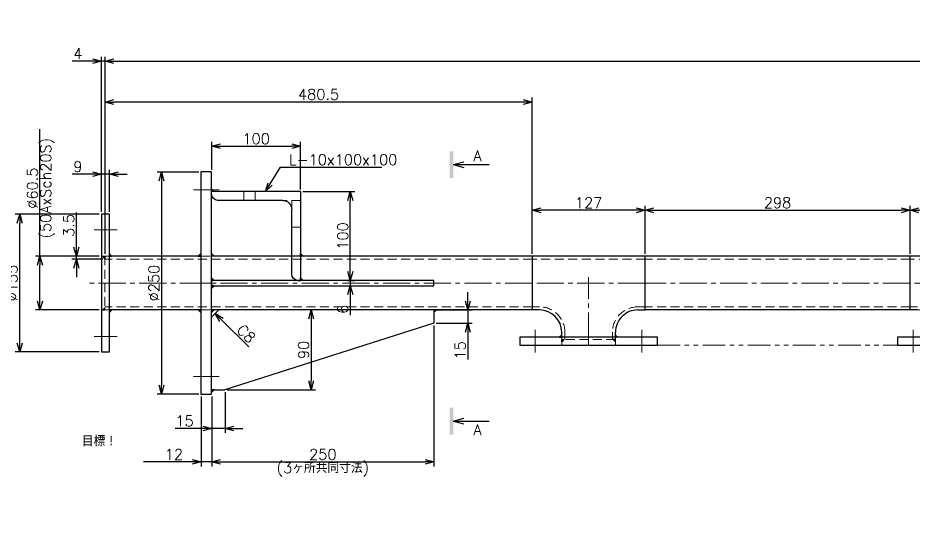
# Model space of a CAD drawing. Header units: millimetres. Extents: x -10 to 7117, y -19 to 2370.
# Drawn here: x 4354 to 5361, y 767 to 1341 of the extents above; entities that cross this region are included whole.
import ezdxf
from ezdxf import colors
from ezdxf.entities.mleader import LeaderData, LeaderLine
from ezdxf.enums import TextEntityAlignment as Align
from ezdxf.math import Vec2, Vec3

# ---------------------------------------------------------------- set-up
doc = ezdxf.new("R2010")
doc.units = ezdxf.units.MM
doc.header["$LTSCALE"] = 1.6
doc.header["$PDMODE"] = 99
doc.header["$PDSIZE"] = 1
for name, pattern in [('CENTER2', [28.575, 19.05, -3.175, 3.175, -3.175]), ('HIDDEN', [9.525, 6.35, -3.175]), ('PHANTOM2', [31.75, 15.875, -3.175, 3.175, -3.175, 3.175, -3.175])]:
    doc.linetypes.add(name, pattern=pattern)
for name, color, linetype, lineweight in [('04_HIDDEN', 2, 'HIDDEN', 13), ('05_CENTER', 4, 'CENTER2', 13), ('06_PHANTOM', 2, 'PHANTOM2', 13), ('08_DIM', 3, 'Continuous', 13)]:
    doc.layers.add(name, color=color, linetype=linetype, lineweight=lineweight)
doc.layers.add('10_DRAFT', color=8, linetype='Continuous', lineweight=0, plot=False)
doc.styles.add('KSS_TXT', font='txt.shx', dxfattribs={"bigfont": 'extfont2.shx'})
doc.styles.get("Standard").update_dxf_attribs({"font": 'txt.shx', "bigfont": 'extfont2.shx'})
doc.dimstyles.new('KSS_DIM', dxfattribs={"dimscale": 4, "dimtxt": 3, "dimasz": 2.5, "dimexe": 1.25, "dimexo": 0.625, "dimtad": 1, "dimdsep": 46, "dimtxsty": 'KSS_TXT', "dimblk": 'OPEN30', "dimcen": 0, "dimazin": 2, "dimtfac": 0.75, "dimtmove": 0, "dimatfit": 3, "dimldrblk": 'OPEN30', "dimfxl": 1.25, "dimtolj": 1, "dimarcsym": 0})

# ---------------------------------------------------------------- blocks, each defined once
blk = doc.blocks.new('AM_BALLOON1')
at = {"transparency": 16777216}
blk.add_circle((0, 0), 5, dxfattribs=at)
blk.add_attdef('B_NUMBER', text='', height=3, dxfattribs=at).set_placement((0, 0), align=Align.MIDDLE_CENTER)
blk = doc.blocks.new('_OPEN')
at = {"color": 0, "linetype": 'ByBlock'}
for p, q in [((-1, 0.17), (0, 0)), ((0, 0), (-1, -0.17)), ((0, 0), (-1, 0))]:
    blk.add_line(p, q, dxfattribs=at)
blk = doc.blocks.new('A$C2B834F33')
at = {"color": 0}
for p, q in [((0, 0), (-100, 0)), ((-100, -3), (-100, 0)), ((0, 0), (0, -100)), ((-93, -10), (-20, -10)), ((-10, -20), (-10, -93)), ((-3, -100), (0, -100))]:
    blk.add_line(p, q, dxfattribs=at)
for centre, radius, start, end in [((-93, -3), 7, 180, 270), ((-20, -20), 10, 0, 90), ((-3, -93), 7, 180, 270)]:
    blk.add_arc(centre, radius, start, end, dxfattribs=at)
blk = doc.blocks.new('A$C26503DA7')
at = {"color": 0}
for p, q in [((-93.8, 60), (-93.8, 55.3)), ((-33.3, 60), (-33.3, 55.3)), ((-127, 30.3), (-127, -30.2)), ((-118.8, 30.3), (-127, 30.3)), ((-8.3, 30.3), (0, 30.3)), ((0, -30.2), (0, 30.3)), ((-127, -30.2), (0, -30.2))]:
    blk.add_line(p, q, dxfattribs=at)
for centre, start, end in [((-118.8, 55.3), 270, 0), ((-8.3, 55.3), 180, 270)]:
    blk.add_arc(centre, 25, start, end, dxfattribs=at)
at = {"layer": '04_HIDDEN'}
for p, q in [((-93.8, 63.5), (-33.3, 63.5)), ((-90.3, 63.5), (-90.3, 55.3)), ((-36.8, 63.5), (-36.8, 55.3)), ((-118.8, 26.8), (-127, 26.8)), ((-8.3, 26.8), (0, 26.8)), ((-127, -26.7), (0, -26.7))]:
    blk.add_line(p, q, dxfattribs=at)
for centre, start, end in [((-118.8, 55.3), 270, 0), ((-8.3, 55.3), 180, 270)]:
    blk.add_arc(centre, 28.5, start, end, dxfattribs=at)
at = {"layer": '05_CENTER'}
for p, q in [((-63.5, 63.5), (-63.5, -6.8)), ((-127, 0), (0, 0))]:
    blk.add_line(p, q, dxfattribs=at)
at = {"layer": '10_DRAFT'}
for p, q in [((-93.8, 60), (-93.8, 63.5)), ((-33.3, 60), (-33.3, 63.5))]:
    blk.add_line(p, q, dxfattribs=at)
blk = doc.blocks.new('A$C321C7B51')
at = {"color": 0}
blk.add_lwpolyline([(10, 77.5), (1, 77.5), (1, -77.5), (10, -77.5)], close=True, dxfattribs=at)
at = {"layer": '04_HIDDEN'}
for p, q in [((10, 30.2), (1, 30.2)), ((10, -30.2), (1, -30.2))]:
    blk.add_line(p, q, dxfattribs=at)
at = {"layer": '05_CENTER'}
for p, q in [((-7.5, 60), (18.3, 60)), ((10, 0), (1, 0)), ((-7.5, -60), (18.3, -60))]:
    blk.add_line(p, q, dxfattribs=at)
blk = doc.blocks.new('_Open30')
at = {"color": 0, "linetype": 'ByBlock', "lineweight": -2}
for p, q in [((-1, 0.27), (0, 0)), ((0, 0), (-1, -0.27)), ((0, 0), (-1, 0))]:
    blk.add_line(p, q, dxfattribs=at)
blk = doc.blocks.new('*D269')
at = {"layer": '08_DIM', "color": 0, "lineweight": -2, "transparency": 16777216}
for p, q in [((4451.8, 1075.4), (4451.8, 1251.4)), ((4932.3, 1075.4), (4932.3, 1251.4)), ((4922.3, 1246.4), (4461.8, 1246.4))]:
    blk.add_line(p, q, dxfattribs=at)
at = {"layer": 'Defpoints', "color": 0, "transparency": 16777216}
for p in [(4451.8, 1246.4), (4451.8, 1072.9), (4932.3, 1072.9)]:
    blk.add_point(p, dxfattribs=at)
at = {"layer": '08_DIM', "color": 0, "lineweight": -2, "transparency": 16777216, "xscale": 10, "yscale": 10, "zscale": 10, "rotation": 180}
blk.add_blockref('_Open30', (4451.8, 1246.4), dxfattribs=at)
at = {"layer": '08_DIM', "color": 0, "lineweight": -2, "transparency": 16777216, "xscale": 10, "yscale": 10, "zscale": 10}
blk.add_blockref('_Open30', (4932.3, 1246.4), dxfattribs=at)
at = {"layer": '08_DIM', "color": 0, "transparency": 16777216, "insert": (4692, 1254.9), "char_height": 12, "attachment_point": 5, "style": 'KSS_TXT'}
blk.add_mtext('\\A1;480.5', dxfattribs=at)
blk = doc.blocks.new('*D270')
at = {"layer": '08_DIM', "color": 0, "lineweight": -2, "transparency": 16777216}
for p, q in [((4437.8, 1292.4), (4414.8, 1292.4)), ((4447.8, 1122.6), (4447.8, 1297.4)), ((4451.8, 1292.4), (4447.8, 1292.4)), ((4451.8, 1075.4), (4451.8, 1297.4)), ((4461.8, 1292.4), (4471.8, 1292.4))]:
    blk.add_line(p, q, dxfattribs=at)
at = {"layer": 'Defpoints', "color": 0, "transparency": 16777216}
for p in [(4447.8, 1292.4), (4447.8, 1120.1), (4451.8, 1072.9)]:
    blk.add_point(p, dxfattribs=at)
at = {"layer": '08_DIM', "color": 0, "lineweight": -2, "transparency": 16777216, "xscale": 10, "yscale": 10, "zscale": 10}
blk.add_blockref('_Open30', (4447.8, 1292.4), dxfattribs=at)
at = {"layer": '08_DIM', "color": 0, "lineweight": -2, "transparency": 16777216, "xscale": 10, "yscale": 10, "zscale": 10, "rotation": 180}
blk.add_blockref('_Open30', (4451.8, 1292.4), dxfattribs=at)
at = {"layer": '08_DIM', "color": 0, "transparency": 16777216, "insert": (4421.3, 1300.9), "char_height": 12, "attachment_point": 5, "style": 'KSS_TXT'}
blk.add_mtext('\\A1;4', dxfattribs=at)
blk = doc.blocks.new('*D271')
at = {"layer": '08_DIM', "color": 0, "lineweight": -2, "transparency": 16777216}
for p, q in [((4451.8, 1075.4), (4451.8, 1297.4)), ((4461.8, 1292.4), (6685.8, 1292.4)), ((6695.8, 994.3), (6695.8, 1297.4))]:
    blk.add_line(p, q, dxfattribs=at)
at = {"layer": 'Defpoints', "color": 0, "transparency": 16777216}
for p in [(6695.8, 1292.4), (4451.8, 1072.9), (6695.8, 991.8)]:
    blk.add_point(p, dxfattribs=at)
at = {"layer": '08_DIM', "color": 0, "lineweight": -2, "transparency": 16777216, "xscale": 10, "yscale": 10, "zscale": 10, "rotation": 180}
blk.add_blockref('_Open30', (4451.8, 1292.4), dxfattribs=at)
at = {"layer": '08_DIM', "color": 0, "lineweight": -2, "transparency": 16777216, "xscale": 10, "yscale": 10, "zscale": 10}
blk.add_blockref('_Open30', (6695.8, 1292.4), dxfattribs=at)
at = {"layer": '08_DIM', "color": 0, "transparency": 16777216, "insert": (5573.8, 1300.9), "char_height": 12, "attachment_point": 5, "style": 'KSS_TXT'}
blk.add_mtext('\\A1;2244', dxfattribs=at)
blk = doc.blocks.new('*D272')
at = {"layer": '08_DIM', "color": 0, "lineweight": -2, "transparency": 16777216}
for p, q in [((4557.3, 1167.6), (4510.3, 1167.6)), ((4515.3, 1157.6), (4515.3, 927.6)), ((4557.3, 917.6), (4510.3, 917.6))]:
    blk.add_line(p, q, dxfattribs=at)
at = {"layer": 'Defpoints', "color": 0, "transparency": 16777216}
for p in [(4559.8, 1167.6), (4515.3, 917.6), (4559.8, 917.6)]:
    blk.add_point(p, dxfattribs=at)
at = {"layer": '08_DIM', "color": 0, "lineweight": -2, "transparency": 16777216, "xscale": 10, "yscale": 10, "zscale": 10}
for p, rotation in [((4515.3, 1167.6), 90), ((4515.3, 917.6), 270)]:
    blk.add_blockref('_Open30', p, dxfattribs=dict(at, rotation=rotation))
at = {"layer": '08_DIM', "color": 0, "transparency": 16777216, "insert": (4506.8, 1042.6), "char_height": 12, "attachment_point": 5, "rotation": 90, "style": 'KSS_TXT'}
blk.add_mtext('\\A1;%%C250', dxfattribs=at)
blk = doc.blocks.new('*D273')
at = {"layer": '08_DIM', "color": 0, "lineweight": -2, "transparency": 16777216}
for p, q in [((4586.8, 919.9), (4586.8, 873.9)), ((4571.8, 915.1), (4571.8, 873.9)), ((4561.8, 878.9), (4530.8, 878.9)), ((4586.8, 878.9), (4571.8, 878.9)), ((4596.8, 878.9), (4606.8, 878.9))]:
    blk.add_line(p, q, dxfattribs=at)
at = {"layer": 'Defpoints', "color": 0, "transparency": 16777216}
for p in [(4571.8, 917.6), (4586.8, 922.4), (4571.8, 878.9)]:
    blk.add_point(p, dxfattribs=at)
at = {"layer": '08_DIM', "color": 0, "lineweight": -2, "transparency": 16777216, "xscale": 10, "yscale": 10, "zscale": 10}
blk.add_blockref('_Open30', (4571.8, 878.9), dxfattribs=at)
at = {"layer": '08_DIM', "color": 0, "lineweight": -2, "transparency": 16777216, "xscale": 10, "yscale": 10, "zscale": 10, "rotation": 180}
blk.add_blockref('_Open30', (4586.8, 878.9), dxfattribs=at)
at = {"layer": '08_DIM', "color": 0, "transparency": 16777216, "insert": (4541.3, 887.4), "char_height": 12, "attachment_point": 5, "style": 'KSS_TXT'}
blk.add_mtext('\\A1;15', dxfattribs=at)
blk = doc.blocks.new('*D274')
at = {"layer": '08_DIM', "color": 0, "lineweight": -2, "transparency": 16777216}
for p, q in [((4821.8, 994.9), (4821.8, 836.3)), ((4571.8, 915.1), (4571.8, 836.3)), ((4581.8, 841.3), (4811.8, 841.3))]:
    blk.add_line(p, q, dxfattribs=at)
at = {"layer": 'Defpoints', "color": 0, "transparency": 16777216}
for p in [(4821.8, 997.4), (4571.8, 917.6), (4821.8, 841.3)]:
    blk.add_point(p, dxfattribs=at)
at = {"layer": '08_DIM', "color": 0, "lineweight": -2, "transparency": 16777216, "xscale": 10, "yscale": 10, "zscale": 10, "rotation": 180}
blk.add_blockref('_Open30', (4571.8, 841.3), dxfattribs=at)
at = {"layer": '08_DIM', "color": 0, "lineweight": -2, "transparency": 16777216, "xscale": 10, "yscale": 10, "zscale": 10}
blk.add_blockref('_Open30', (4821.8, 841.3), dxfattribs=at)
at = {"layer": '08_DIM', "color": 0, "transparency": 16777216, "char_height": 12, "attachment_point": 5, "style": 'KSS_TXT'}
for s, insert in [('\\A1;250', (4696.8, 849.8)), ('\\A1;(3ヶ所共同寸法)', (4696.8, 832.8))]:
    blk.add_mtext(s, dxfattribs=dict(at, insert=insert))
blk = doc.blocks.new('*D275')
at = {"layer": '08_DIM', "color": 0, "lineweight": -2, "transparency": 16777216}
for p, q in [((4859.8, 1022.4), (4859.8, 1032.4)), ((4824.3, 1012.4), (4864.8, 1012.4)), ((4859.8, 1012.4), (4859.8, 997.4)), ((4824.3, 997.4), (4864.8, 997.4)), ((4859.8, 987.4), (4859.8, 956.4))]:
    blk.add_line(p, q, dxfattribs=at)
at = {"layer": 'Defpoints', "color": 0, "transparency": 16777216}
for p in [(4821.8, 1012.4), (4821.8, 997.4), (4859.8, 997.4)]:
    blk.add_point(p, dxfattribs=at)
at = {"layer": '08_DIM', "color": 0, "lineweight": -2, "transparency": 16777216, "xscale": 10, "yscale": 10, "zscale": 10}
for p, rotation in [((4859.8, 1012.4), 270), ((4859.8, 997.4), 90)]:
    blk.add_blockref('_Open30', p, dxfattribs=dict(at, rotation=rotation))
at = {"layer": '08_DIM', "color": 0, "transparency": 16777216, "insert": (4851.3, 966.9), "char_height": 12, "attachment_point": 5, "rotation": 90, "style": 'KSS_TXT'}
blk.add_mtext('\\A1;15', dxfattribs=at)
blk = doc.blocks.new('*D276')
at = {"layer": '08_DIM', "color": 0, "lineweight": -2, "transparency": 16777216}
for p, q in [((4726.5, 1012.4), (4678.7, 1012.4)), ((4683.7, 1002.4), (4683.7, 932.4)), ((4589.3, 922.4), (4688.7, 922.4))]:
    blk.add_line(p, q, dxfattribs=at)
at = {"layer": 'Defpoints', "color": 0, "transparency": 16777216}
for p in [(4729, 1012.4), (4586.8, 922.4), (4683.7, 922.4)]:
    blk.add_point(p, dxfattribs=at)
at = {"layer": '08_DIM', "color": 0, "lineweight": -2, "transparency": 16777216, "xscale": 10, "yscale": 10, "zscale": 10}
for p, rotation in [((4683.7, 1012.4), 90), ((4683.7, 922.4), 270)]:
    blk.add_blockref('_Open30', p, dxfattribs=dict(at, rotation=rotation))
at = {"layer": '08_DIM', "color": 0, "transparency": 16777216, "insert": (4675.2, 967.4), "char_height": 12, "attachment_point": 5, "rotation": 90, "style": 'KSS_TXT'}
blk.add_mtext('\\A1;90', dxfattribs=at)
blk = doc.blocks.new('*D277')
at = {"layer": '08_DIM', "color": 0, "lineweight": -2, "transparency": 16777216}
for p, q in [((4727.7, 1055.6), (4727.7, 1065.6)), ((4724, 1045.6), (4732.7, 1045.6)), ((4724, 1039.6), (4732.7, 1039.6)), ((4727.7, 1045.6), (4727.7, 1039.6)), ((4727.7, 1029.6), (4727.7, 1006.6))]:
    blk.add_line(p, q, dxfattribs=at)
at = {"layer": 'Defpoints', "color": 0, "transparency": 16777216}
for p in [(4721.5, 1045.6), (4721.5, 1039.6), (4727.7, 1039.6)]:
    blk.add_point(p, dxfattribs=at)
at = {"layer": '08_DIM', "color": 0, "lineweight": -2, "transparency": 16777216, "xscale": 10, "yscale": 10, "zscale": 10}
for p, rotation in [((4727.7, 1045.6), 270), ((4727.7, 1039.6), 90)]:
    blk.add_blockref('_Open30', p, dxfattribs=dict(at, rotation=rotation))
at = {"layer": '08_DIM', "color": 0, "transparency": 16777216, "insert": (4719.2, 1013.1), "char_height": 12, "attachment_point": 5, "rotation": 90, "style": 'KSS_TXT'}
blk.add_mtext('\\A1;6', dxfattribs=at)
blk = doc.blocks.new('*D278')
at = {"layer": '08_DIM', "color": 0, "lineweight": -2, "transparency": 16777216}
for p, q in [((4674.3, 1145.6), (4732.7, 1145.6)), ((4727.7, 1055.6), (4727.7, 1135.6)), ((4724, 1045.6), (4732.7, 1045.6))]:
    blk.add_line(p, q, dxfattribs=at)
at = {"layer": 'Defpoints', "color": 0, "transparency": 16777216}
for p in [(4671.8, 1145.6), (4727.7, 1145.6), (4721.5, 1045.6)]:
    blk.add_point(p, dxfattribs=at)
at = {"layer": '08_DIM', "color": 0, "lineweight": -2, "transparency": 16777216, "xscale": 10, "yscale": 10, "zscale": 10}
for p, rotation in [((4727.7, 1145.6), 90), ((4727.7, 1045.6), 270)]:
    blk.add_blockref('_Open30', p, dxfattribs=dict(at, rotation=rotation))
at = {"layer": '08_DIM', "color": 0, "transparency": 16777216, "insert": (4719.2, 1095.6), "char_height": 12, "attachment_point": 5, "rotation": 90, "style": 'KSS_TXT'}
blk.add_mtext('\\A1;100', dxfattribs=at)
blk = doc.blocks.new('*D247')
at = {"layer": '08_DIM', "color": 0, "lineweight": -2, "transparency": 16777216}
for p, q in [((4571.8, 1170.1), (4571.8, 1201.6)), ((4671.8, 1148.1), (4671.8, 1201.6)), ((4581.8, 1196.6), (4661.8, 1196.6))]:
    blk.add_line(p, q, dxfattribs=at)
at = {"layer": 'Defpoints', "color": 0, "transparency": 16777216}
for p in [(4671.8, 1196.6), (4571.8, 1167.6), (4671.8, 1145.6)]:
    blk.add_point(p, dxfattribs=at)
at = {"layer": '08_DIM', "color": 0, "lineweight": -2, "transparency": 16777216, "xscale": 10, "yscale": 10, "zscale": 10, "rotation": 180}
blk.add_blockref('_Open30', (4571.8, 1196.6), dxfattribs=at)
at = {"layer": '08_DIM', "color": 0, "lineweight": -2, "transparency": 16777216, "xscale": 10, "yscale": 10, "zscale": 10}
blk.add_blockref('_Open30', (4671.8, 1196.6), dxfattribs=at)
at = {"layer": '08_DIM', "color": 0, "transparency": 16777216, "insert": (4621.8, 1205.1), "char_height": 12, "attachment_point": 5, "style": 'KSS_TXT'}
blk.add_mtext('\\A1;100', dxfattribs=at)
blk = doc.blocks.new('*D253')
at = {"layer": '08_DIM', "color": 0, "lineweight": -2, "transparency": 16777216}
for p, q in [((4378.6, 1072.9), (4378.6, 1215.9)), ((4445.3, 1072.9), (4373.6, 1072.9)), ((4378.6, 1022.4), (4378.6, 1062.9)), ((4445.3, 1012.4), (4373.6, 1012.4))]:
    blk.add_line(p, q, dxfattribs=at)
at = {"layer": 'Defpoints', "color": 0, "transparency": 16777216}
for p in [(4378.6, 1072.9), (4447.8, 1072.9), (4447.8, 1012.4)]:
    blk.add_point(p, dxfattribs=at)
at = {"layer": '08_DIM', "color": 0, "lineweight": -2, "transparency": 16777216, "xscale": 10, "yscale": 10, "zscale": 10}
for p, rotation in [((4378.6, 1072.9), 90), ((4378.6, 1012.4), 270)]:
    blk.add_blockref('_Open30', p, dxfattribs=dict(at, rotation=rotation))
at = {"layer": '08_DIM', "color": 0, "transparency": 16777216, "char_height": 12, "attachment_point": 5, "rotation": 90, "style": 'KSS_TXT'}
for s, insert in [('\\A1;(50AxSch20S)', (4387.1, 1149.4)), ('\\A1;%%C60.5', (4370.1, 1149.4))]:
    blk.add_mtext(s, dxfattribs=dict(at, insert=insert))
blk = doc.blocks.new('*D254')
at = {"layer": '08_DIM', "color": 0, "lineweight": -2, "transparency": 16777216}
for p, q in [((4419.6, 1082.9), (4419.6, 1121.9)), ((4445.3, 1072.9), (4414.6, 1072.9)), ((4449.3, 1069.4), (4414.6, 1069.4)), ((4419.6, 1069.4), (4419.6, 1072.9)), ((4419.6, 1059.4), (4419.6, 1049.4))]:
    blk.add_line(p, q, dxfattribs=at)
at = {"layer": 'Defpoints', "color": 0, "transparency": 16777216}
for p in [(4419.6, 1072.9), (4447.8, 1072.9), (4451.8, 1069.4)]:
    blk.add_point(p, dxfattribs=at)
at = {"layer": '08_DIM', "color": 0, "lineweight": -2, "transparency": 16777216, "xscale": 10, "yscale": 10, "zscale": 10}
for p, rotation in [((4419.6, 1072.9), 270), ((4419.6, 1069.4), 90)]:
    blk.add_blockref('_Open30', p, dxfattribs=dict(at, rotation=rotation))
at = {"layer": '08_DIM', "color": 0, "transparency": 16777216, "insert": (4411.1, 1107.4), "char_height": 12, "attachment_point": 5, "rotation": 90, "style": 'KSS_TXT'}
blk.add_mtext('\\A1;3.5', dxfattribs=at)
blk = doc.blocks.new('*D255')
at = {"layer": '08_DIM', "color": 0, "lineweight": -2, "transparency": 16777216}
for p, q in [((4445.3, 1120.1), (4350.8, 1120.1)), ((4355.8, 975.1), (4355.8, 1110.1)), ((4445.3, 965.1), (4350.8, 965.1))]:
    blk.add_line(p, q, dxfattribs=at)
at = {"layer": 'Defpoints', "color": 0, "transparency": 16777216}
for p in [(4355.8, 1120.1), (4447.8, 1120.1), (4447.8, 965.1)]:
    blk.add_point(p, dxfattribs=at)
at = {"layer": '08_DIM', "color": 0, "lineweight": -2, "transparency": 16777216, "xscale": 10, "yscale": 10, "zscale": 10}
for p, rotation in [((4355.8, 1120.1), 90), ((4355.8, 965.1), 270)]:
    blk.add_blockref('_Open30', p, dxfattribs=dict(at, rotation=rotation))
at = {"layer": '08_DIM', "color": 0, "transparency": 16777216, "insert": (4347.3, 1042.6), "char_height": 12, "attachment_point": 5, "rotation": 90, "style": 'KSS_TXT'}
blk.add_mtext('\\A1;%%C155', dxfattribs=at)
blk = doc.blocks.new('*D298')
at = {"layer": '08_DIM', "color": 0, "lineweight": -2, "transparency": 16777216}
for p, q in [((5357.3, 1075.4), (5357.3, 1129.5)), ((5484.3, 1075.4), (5484.3, 1129.5)), ((5474.3, 1124.5), (5367.3, 1124.5))]:
    blk.add_line(p, q, dxfattribs=at)
at = {"layer": 'Defpoints', "color": 0, "transparency": 16777216}
for p in [(5357.3, 1124.5), (5357.3, 1072.9), (5484.3, 1072.9)]:
    blk.add_point(p, dxfattribs=at)
at = {"layer": '08_DIM', "color": 0, "lineweight": -2, "transparency": 16777216, "xscale": 10, "yscale": 10, "zscale": 10, "rotation": 180}
blk.add_blockref('_Open30', (5357.3, 1124.5), dxfattribs=at)
at = {"layer": '08_DIM', "color": 0, "lineweight": -2, "transparency": 16777216, "xscale": 10, "yscale": 10, "zscale": 10}
blk.add_blockref('_Open30', (5484.3, 1124.5), dxfattribs=at)
at = {"layer": '08_DIM', "color": 0, "transparency": 16777216, "insert": (5420.8, 1133), "char_height": 12, "attachment_point": 5, "style": 'KSS_TXT'}
blk.add_mtext('\\A1;127', dxfattribs=at)
blk = doc.blocks.new('*D299')
at = {"layer": '08_DIM', "color": 0, "lineweight": -2, "transparency": 16777216}
for p, q in [((5059.3, 1075.4), (5059.3, 1129.5)), ((5357.3, 1075.4), (5357.3, 1129.5)), ((5069.3, 1124.5), (5347.3, 1124.5))]:
    blk.add_line(p, q, dxfattribs=at)
at = {"layer": 'Defpoints', "color": 0, "transparency": 16777216}
for p in [(5357.3, 1124.5), (5059.3, 1072.9), (5357.3, 1072.9)]:
    blk.add_point(p, dxfattribs=at)
at = {"layer": '08_DIM', "color": 0, "lineweight": -2, "transparency": 16777216, "xscale": 10, "yscale": 10, "zscale": 10, "rotation": 180}
blk.add_blockref('_Open30', (5059.3, 1124.5), dxfattribs=at)
at = {"layer": '08_DIM', "color": 0, "lineweight": -2, "transparency": 16777216, "xscale": 10, "yscale": 10, "zscale": 10}
blk.add_blockref('_Open30', (5357.3, 1124.5), dxfattribs=at)
at = {"layer": '08_DIM', "color": 0, "transparency": 16777216, "insert": (5208.3, 1133), "char_height": 12, "attachment_point": 5, "style": 'KSS_TXT'}
blk.add_mtext('\\A1;298', dxfattribs=at)
blk = doc.blocks.new('*D300')
at = {"layer": '08_DIM', "color": 0, "lineweight": -2, "transparency": 16777216}
for p, q in [((4932.3, 1075.4), (4932.3, 1129.5)), ((5059.3, 1075.4), (5059.3, 1129.5)), ((5049.3, 1124.5), (4942.3, 1124.5))]:
    blk.add_line(p, q, dxfattribs=at)
at = {"layer": 'Defpoints', "color": 0, "transparency": 16777216}
for p in [(4932.3, 1124.5), (4932.3, 1072.9), (5059.3, 1072.9)]:
    blk.add_point(p, dxfattribs=at)
at = {"layer": '08_DIM', "color": 0, "lineweight": -2, "transparency": 16777216, "xscale": 10, "yscale": 10, "zscale": 10, "rotation": 180}
blk.add_blockref('_Open30', (4932.3, 1124.5), dxfattribs=at)
at = {"layer": '08_DIM', "color": 0, "lineweight": -2, "transparency": 16777216, "xscale": 10, "yscale": 10, "zscale": 10}
blk.add_blockref('_Open30', (5059.3, 1124.5), dxfattribs=at)
at = {"layer": '08_DIM', "color": 0, "transparency": 16777216, "insert": (4995.8, 1133), "char_height": 12, "attachment_point": 5, "style": 'KSS_TXT'}
blk.add_mtext('\\A1;127', dxfattribs=at)
blk = doc.blocks.new('*D259')
at = {"layer": '08_DIM', "color": 0, "lineweight": -2, "transparency": 16777216}
for p, q in [((4559.8, 915.1), (4559.8, 836.3)), ((4571.8, 915.1), (4571.8, 836.3)), ((4549.8, 841.3), (4518.8, 841.3)), ((4571.8, 841.3), (4559.8, 841.3)), ((4581.8, 841.3), (4591.8, 841.3))]:
    blk.add_line(p, q, dxfattribs=at)
at = {"layer": 'Defpoints', "color": 0, "transparency": 16777216}
for p in [(4559.8, 917.6), (4571.8, 917.6), (4559.8, 841.3)]:
    blk.add_point(p, dxfattribs=at)
at = {"layer": '08_DIM', "color": 0, "lineweight": -2, "transparency": 16777216, "xscale": 10, "yscale": 10, "zscale": 10}
blk.add_blockref('_Open30', (4559.8, 841.3), dxfattribs=at)
at = {"layer": '08_DIM', "color": 0, "lineweight": -2, "transparency": 16777216, "xscale": 10, "yscale": 10, "zscale": 10, "rotation": 180}
blk.add_blockref('_Open30', (4571.8, 841.3), dxfattribs=at)
at = {"layer": '08_DIM', "color": 0, "transparency": 16777216, "insert": (4529.3, 849.8), "char_height": 12, "attachment_point": 5, "style": 'KSS_TXT'}
blk.add_mtext('\\A1;12', dxfattribs=at)
blk = doc.blocks.new('*D260')
at = {"layer": '08_DIM', "color": 0, "lineweight": -2, "transparency": 16777216}
for p, q in [((4447.8, 1122.6), (4447.8, 1170.2)), ((4456.8, 1122.6), (4456.8, 1170.2)), ((4437.8, 1165.2), (4414.8, 1165.2)), ((4456.8, 1165.2), (4447.8, 1165.2)), ((4466.8, 1165.2), (4476.8, 1165.2))]:
    blk.add_line(p, q, dxfattribs=at)
at = {"layer": 'Defpoints', "color": 0, "transparency": 16777216}
for p in [(4447.8, 1165.2), (4447.8, 1120.1), (4456.8, 1120.1)]:
    blk.add_point(p, dxfattribs=at)
at = {"layer": '08_DIM', "color": 0, "lineweight": -2, "transparency": 16777216, "xscale": 10, "yscale": 10, "zscale": 10}
blk.add_blockref('_Open30', (4447.8, 1165.2), dxfattribs=at)
at = {"layer": '08_DIM', "color": 0, "lineweight": -2, "transparency": 16777216, "xscale": 10, "yscale": 10, "zscale": 10, "rotation": 180}
blk.add_blockref('_Open30', (4456.8, 1165.2), dxfattribs=at)
at = {"layer": '08_DIM', "color": 0, "transparency": 16777216, "insert": (4421.3, 1173.7), "char_height": 12, "attachment_point": 5, "style": 'KSS_TXT'}
blk.add_mtext('\\A1;9', dxfattribs=at)
blk = doc.blocks.new('*D261')
at = {"layer": '08_DIM', "color": 0, "lineweight": -2, "transparency": 16777216}
blk.add_line((4582.8, 1001.3), (4613.4, 970.7), dxfattribs=at)
at = {"layer": 'Defpoints', "color": 0, "transparency": 16777216}
for p in [(4575.8, 1008.4), (4633.4, 950.7), (4633.4, 950.7)]:
    blk.add_point(p, dxfattribs=at)
at = {"layer": '08_DIM', "color": 0, "lineweight": -2, "transparency": 16777216, "xscale": 10, "yscale": 10, "zscale": 10, "rotation": 134.9999999960917}
blk.add_blockref('_Open30', (4575.8, 1008.4), dxfattribs=at)
at = {"layer": '08_DIM', "color": 0, "transparency": 16777216, "insert": (4610.6, 985.6), "char_height": 12, "attachment_point": 5, "rotation": 315, "style": 'KSS_TXT'}
blk.add_mtext('\\A1;C8', dxfattribs=at)
blk = doc.blocks.new('seca02')
for q in [(3.5, 0.8), (3.5, -0.8), (10.64, 0)]:
    blk.add_line((0.5, 0), q)
blk.add_solid([(-0.5, 3.76), (-0.5, -3.76), (0.5, 3.76), (0.5, -3.76)])
blk.add_attdef('A', text='', height=3).set_placement((7.37, 2.5), align=Align.MIDDLE)

msp = doc.modelspace()

# ---------------------------------------------------------------- linework, layer by layer
at = {"color": 0}
for p, q in [((4571.757, 1167.631), (4559.757, 1167.631)), ((4559.757, 1167.631), (4559.757, 917.631)), ((4571.757, 917.631), (4571.757, 1167.631)), ((4559.757, 1072.881), (4456.757, 1072.881)), ((4932.257, 1072.881), (4571.757, 1072.881)), ((5357.257, 1072.881), (5059.257, 1072.881)), ((4559.757, 1012.381), (4456.757, 1012.381)), ((4932.257, 1012.381), (4571.757, 1012.381)), ((4571.757, 1004.381), (4579.757, 1012.381)), ((4821.757, 1012.381), (4821.757, 997.381)), ((5357.257, 1012.381), (5059.257, 1012.381)), ((4821.757, 997.381), (4586.757, 922.381)), ((4559.757, 917.631), (4571.757, 917.631)), ((4571.757, 922.381), (4586.757, 922.381))]:
    msp.add_line(p, q, dxfattribs=at)
at = {"color": 3}
for points in [[(4571.757, 1145.631), (4571.757, 1148.631), (4571.757, 1148.631), (4574.757, 1145.631)], [(4451.757, 1072.881), (4451.757, 1070.381), (4451.757, 1070.381), (4449.257, 1072.881)], [(4456.757, 1072.881), (4459.257, 1072.881), (4459.257, 1072.881), (4456.757, 1075.381)], [(4559.757, 1072.881), (4559.757, 1075.881), (4559.757, 1075.881), (4556.757, 1072.881)], [(4571.757, 1072.881), (4571.757, 1075.881), (4571.757, 1075.881), (4574.757, 1072.881)], [(4671.757, 1072.881), (4671.757, 1075.881), (4671.757, 1075.881), (4674.757, 1072.881)], [(4571.757, 1045.631), (4571.757, 1048.631), (4571.757, 1048.631), (4574.757, 1045.631)], [(4671.757, 1045.631), (4671.757, 1048.631), (4671.757, 1048.631), (4674.757, 1045.631)], [(4571.757, 1039.631), (4571.757, 1036.631), (4571.757, 1036.631), (4574.757, 1039.631)], [(4451.757, 1012.381), (4451.757, 1014.881), (4451.757, 1014.881), (4449.257, 1012.381)], [(4456.757, 1012.381), (4459.257, 1012.381), (4459.257, 1012.381), (4456.757, 1009.881)], [(4559.757, 1012.381), (4559.757, 1009.381), (4559.757, 1009.381), (4556.757, 1012.381)], [(4571.757, 1012.381), (4571.757, 1009.381), (4571.757, 1009.381), (4574.757, 1012.381)], [(4821.757, 1012.381), (4821.757, 1009.381), (4821.757, 1009.381), (4824.757, 1012.381)], [(4965.507, 981.631), (4965.507, 984.131), (4965.507, 984.131), (4963.007, 981.631)], [(4965.507, 979.131), (4968.007, 979.131), (4968.007, 979.131), (4965.507, 976.631)], [(5026.007, 979.131), (5023.507, 979.131), (5023.507, 979.131), (5026.007, 976.631)], [(5026.007, 981.631), (5026.007, 984.131), (5026.007, 984.131), (5028.507, 981.631)], [(4571.757, 922.381), (4571.757, 919.381), (4571.757, 919.381), (4574.757, 922.381)]]:
    msp.add_lwpolyline(points, close=True, dxfattribs=at)
at = {"color": 0}
for points in [[(4447.757, 965.131), (4456.757, 965.131), (4456.757, 1120.131), (4447.757, 1120.131)], [(4571.757, 1045.631), (4571.757, 1039.631), (4821.757, 1039.631), (4821.757, 1045.631)]]:
    msp.add_lwpolyline(points, close=True, dxfattribs=at)
at = {"layer": '04_HIDDEN'}
for p, q in [((4607.757, 1145.631), (4607.757, 1135.631)), ((4671.757, 1135.631), (4651.757, 1135.631)), ((4661.757, 1125.631), (4661.757, 1135.631)), ((4671.757, 1105.631), (4661.757, 1105.631)), ((4447.757, 1072.881), (4456.757, 1072.881)), ((4451.757, 1072.881), (4451.757, 1012.381)), ((4932.257, 1069.381), (4451.757, 1069.381)), ((4559.757, 1072.881), (4571.757, 1072.881)), ((5357.257, 1069.381), (5059.257, 1069.381)), ((4447.757, 1012.381), (4456.757, 1012.381)), ((4932.257, 1015.881), (4451.757, 1015.881)), ((4559.757, 1012.381), (4571.757, 1012.381)), ((5357.257, 1015.881), (5059.257, 1015.881))]:
    msp.add_line(p, q, dxfattribs=at)
at = {"layer": '05_CENTER'}
for p, q in [((4551.208, 1147.631), (4580.094, 1147.631)), ((4465.306, 1102.631), (4439.42, 1102.631)), ((4932.257, 1042.631), (4433.46, 1042.631)), ((4447.757, 1042.631), (4456.757, 1042.631)), ((4571.757, 1042.631), (4559.757, 1042.631)), ((5357.257, 1042.631), (5059.257, 1042.631)), ((4465.306, 982.631), (4439.42, 982.631)), ((4551.208, 937.631), (4580.094, 937.631))]:
    msp.add_line(p, q, dxfattribs=at)
at = {"layer": '06_PHANTOM'}
msp.add_line((5073.257, 972.631), (6618.257, 972.631), dxfattribs=at)
at = {"layer": '10_DRAFT'}
msp.add_line((4620.757, 1145.631), (4620.757, 1135.631), dxfattribs=at)

# ---------------------------------------------------------------- block references
at = {"xscale": 4, "yscale": 4, "zscale": 4}
msp.add_blockref('seca02', (4841.427, 1175.978), dxfattribs=at).add_auto_attribs({'A': 'A'})
at = {"xscale": -1, "rotation": 270}
msp.add_blockref('A$C2B834F33', (4671.757, 1145.631), dxfattribs=at)
for name, p, rotation in [('A$C26503DA7', (4932.257, 1042.631), 180), ('A$C26503DA7', (5357.257, 1042.631), 180), ('A$C321C7B51', (4995.757, 982.631), 270), ('A$C321C7B51', (5420.757, 982.631), 270)]:
    msp.add_blockref(name, p, dxfattribs=dict(rotation=rotation))
ref = msp.add_blockref('seca02', (4841.427, 887.202), dxfattribs=dict(xscale=4, yscale=4, zscale=4))
ref.add_attrib('A', 'A', dxfattribs={"height": 12}).set_placement((4870.927, 877.506), align=Align.MIDDLE)

# ---------------------------------------------------------------- texts
at = {"layer": '08_DIM', "style": 'KSS_TXT'}
msp.add_text('目標！', height=12, dxfattribs=at).set_placement((4425.71, 858.858))

# ---------------------------------------------------------------- dimensions: what is measured, and where the dimension line sits
at = {"layer": '08_DIM'}
for base, p1, p2, picture, middle in [((4447.757, 1292.377), (4451.757, 1072.881), (4447.757, 1120.131), '*D270', (4421.257, 1300.877)), ((6695.757, 1292.377), (4451.757, 1072.881), (6695.757, 991.831), '*D271', (5573.757, 1300.877)), ((4451.757, 1246.353), (4932.257, 1072.881), (4451.757, 1072.881), '*D269', (4692.007, 1254.853)), ((4671.757, 1196.628), (4571.757, 1167.631), (4671.757, 1145.631), '*D247', (4621.757, 1205.128)), ((4447.757, 1165.248), (4456.757, 1120.131), (4447.757, 1120.131), '*D260', (4421.257, 1173.748)), ((4932.257, 1124.521), (5059.257, 1072.881), (4932.257, 1072.881), '*D300', (4995.757, 1133.021)), ((5357.257, 1124.521), (5059.257, 1072.881), (5357.257, 1072.881), '*D299', (5208.257, 1133.021)), ((5357.257, 1124.521), (5484.257, 1072.881), (5357.257, 1072.881), '*D298', (5420.757, 1133.021)), ((4559.757, 841.345), (4571.757, 917.631), (4559.757, 917.631), '*D259', (4529.257, 849.845)), ((4571.757, 878.902), (4586.757, 922.381), (4571.757, 917.631), '*D273', (4541.257, 887.402))]:
    dim = msp.add_linear_dim(base=base, p1=p1, p2=p2, dimstyle='KSS_DIM', dxfattribs=at)
    dim.commit()
    dim.dimension.update_dxf_attribs({"geometry": picture, "text_midpoint": middle})
dim = msp.add_linear_dim(base=(4378.618, 1072.881), p1=(4447.757, 1012.381), p2=(4447.757, 1072.881), angle=90, text='%%C<>', dimstyle='KSS_DIM', override={"dimpost": '\\X(50AxSch20S)'}, dxfattribs=at)
dim.commit()
dim.dimension.update_dxf_attribs({"geometry": '*D253', "text_midpoint": (4378.618, 1149.381)})
for base, p1, p2, picture, middle in [((4515.258, 917.631), (4559.757, 1167.631), (4559.757, 917.631), '*D272', (4506.758, 1042.631)), ((4355.753, 1120.131), (4447.757, 965.131), (4447.757, 1120.131), '*D255', (4347.253, 1042.631))]:
    dim = msp.add_linear_dim(base=base, p1=p1, p2=p2, angle=90, text='%%C<>', dimstyle='KSS_DIM', dxfattribs=at)
    dim.commit()
    dim.dimension.update_dxf_attribs({"geometry": picture, "text_midpoint": middle})
for base, p1, p2, angle, picture, middle in [((4727.653, 1145.631), (4721.548, 1045.631), (4671.757, 1145.631), 270, '*D278', (4719.153, 1095.631)), ((4419.599, 1072.881), (4451.757, 1069.381), (4447.757, 1072.881), 90, '*D254', (4411.099, 1107.381)), ((4727.653, 1039.631), (4721.548, 1045.631), (4721.548, 1039.631), 270, '*D277', (4719.153, 1013.131)), ((4859.811, 997.381), (4821.757, 1012.381), (4821.757, 997.381), 90, '*D275', (4851.311, 966.881)), ((4683.726, 922.381), (4729.007, 1012.381), (4586.757, 922.381), 90, '*D276', (4675.226, 967.381))]:
    dim = msp.add_linear_dim(base=base, p1=p1, p2=p2, angle=angle, dimstyle='KSS_DIM', dxfattribs=at)
    dim.commit()
    dim.dimension.update_dxf_attribs({"geometry": picture, "text_midpoint": middle})
dim = msp.add_aligned_dim(p1=(4575.757, 1008.381), p2=(4633.433, 950.704), distance=0, text='C8', dimstyle='KSS_DIM', override={"dimse1": 1, "dimse2": 1, "dimsd2": 1}, dxfattribs=at)
dim.commit()
dim.dimension.update_dxf_attribs({"geometry": '*D261', "text_midpoint": (4610.606, 985.553)})
dim = msp.add_linear_dim(base=(4821.757, 841.345), p1=(4571.757, 917.631), p2=(4821.757, 997.381), dimstyle='KSS_DIM', override={"dimpost": '\\X(3ヶ所共同寸法)'}, dxfattribs=at)
dim.commit()
dim.dimension.update_dxf_attribs({"geometry": '*D274', "text_midpoint": (4696.757, 841.345)})

# ---------------------------------------------------------------- leaders
msp.add_leader([(4559.757, 841.345), (4495.074, 841.345)], dimstyle='KSS_DIM', dxfattribs=at)
ml = msp.add_multileader_block('Standard', dxfattribs=at)
ml.set_content('AM_BALLOON1', color=256, scale=5)
ml.set_attribute('B_NUMBER', '16', width=0)
ml.set_leader_properties(color=256, linetype='ByLayer', lineweight=-1)
ml.set_arrow_properties(name='OPEN')
ml.build(insert=Vec2(0, 0))
ml.multileader.update_dxf_attribs({"leader_type": 0, "has_dogleg": 0, "text_right_attachment_type": 6, "dogleg_length": 0, "arrow_head_size": 10, "scale": 2.5, "block_connection_type": 1})
ctx = ml.context
ctx.base_point, ctx.scale, ctx.char_height, ctx.arrow_head_size, ctx.landing_gap_size, ctx.plane_origin = Vec3(4413.119, 1925.579), 2.5, 20, 10, 10, Vec3(4413.119, 1925.579)
ctx.right_attachment, ctx.attachment_type = 6, 1
notes = []
notes.append((ctx, [(0, (0, 0, 0), (0, 0), (1, 0), 1, [])]))
ctx.block.insert = Vec3(4413.119, 1925.579)
ml = msp.add_multileader_mtext('Standard', dxfattribs=at)
ml.set_content('L-10x100x100', color=256)
ml.set_leader_properties()
ml.set_arrow_properties(name='OPEN30')
ml.build(insert=Vec2(0, 0))
ml.multileader.update_dxf_attribs({"text_left_attachment_type": 6, "text_right_attachment_type": 6, "dogleg_length": 0.36, "arrow_head_size": 10, "scale": 4})
ctx = ml.context
ctx.base_point, ctx.scale, ctx.char_height, ctx.arrow_head_size, ctx.landing_gap_size, ctx.plane_origin = Vec3(4650.754, 1173.087), 4, 12, 10, 8, Vec3(6173.503, 1055.046)
ctx.left_attachment, ctx.right_attachment = 6, 6
notes.append((ctx, [(0, (1, 1, 0), (4649.314, 1173.087), (1, 0), 1.44, [(0, [(4632.226, 1145.631)], 0, [])])]))
ctx.mtext.insert, ctx.mtext.flow_direction = Vec3(4658.754, 1187.487), 5
for ctx, leaders in notes:
    for number, flags, end, landing, length, lines in leaders:
        leader = LeaderData()
        leader.index, (leader.has_last_leader_line, leader.has_dogleg_vector, leader.attachment_direction) = number, flags
        leader.last_leader_point, leader.dogleg_vector, leader.dogleg_length = Vec3(end), Vec3(landing), length
        for number, points, colour, breaks in lines:
            line = LeaderLine()
            line.index, line.vertices, line.color, line.breaks = number, Vec3.list(points), colors.encode_raw_color(colour), breaks
            leader.lines.append(line)
        ctx.leaders.append(leader)

doc.saveas('drawing.dxf')
